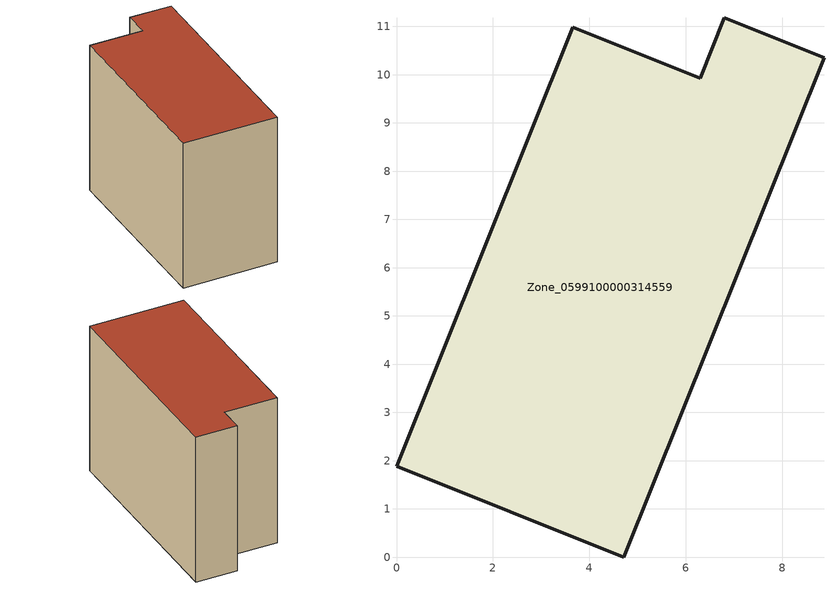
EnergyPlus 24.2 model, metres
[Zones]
Zone_0599100000314559
 floor ground (C_G): 4.71,0 0,1.89 3.65,10.99 6.3,9.93 6.79,11.18 8.86,10.35 z0.46
 wall outside (C_F): 6.79,11.18 6.3,9.93 3.65,10.99 0,1.89 4.71,0 8.86,10.35 6.79,11.18 z0.46:8.73
 roof outside (C_R): 4.71,0 8.86,10.35 6.79,11.18 6.3,9.93 3.65,10.99 0,1.89 z8.73
[BUILDING]
Pand.0599100000314559: North Axis=0; Terrain=City; Loads Convergence Tolerance Value=0.04; Temperature Convergence Tolerance Value=0.4; Solar Distribution=FullExterior; Maximum Number of Warmup Days=25; Minimum Number of Warmup Days=1
[Site:Location]
Rotterdam.The.Hague.AP_ZH_NLD Design_Conditions: Latitude=51.96; Longitude=4.45; Time Zone=1; Elevation=-4.5
[SITE:GROUNDTEMPERATURE:BUILDINGSURFACE]
18, 18, 18, 18, 18, 18, 18, 18, 18, 18, 18, 18
[MATERIAL] Thermal Absorptance=0.9; Solar Absorptance=0.7; Visible Absorptance=0.7
Name | Roughness | Thickness | Conductivity | Density | Specific Heat
G.TI.1975-1991 | MediumSmooth | 0.15 | 0.288461 | 540 | 1210
F.TI.1975-1991 | Rough | 0.3 | 0.230769 | 1920 | 840
R.TI.1975-1991 | MediumRough | 0.2 | 0.153846 | 1500 | 1000
[CONSTRUCTION]
C_G: G.TI.1975-1991
C_F: F.TI.1975-1991
C_R: R.TI.1975-1991
[ZONE]
Zone_0599100000314559: Type=1; Multiplier=1; Ceiling Height=Autocalculate; Volume=Autocalculate; Floor Area=autocalculate; Part of Total Floor Area=Yes
[ZONEINFILTRATION:DESIGNFLOWRATE]
Infil_Zone_0599100000314559: Zone or ZoneList or Space or SpaceList=Zone_0599100000314559; Schedule=AlwaysOn; Design Flow Rate Calculation Method=Flow/Area; Flow Rate per Floor Area=0.003; Constant Term Coefficient=1; Temperature Term Coefficient=0; Velocity Term Coefficient=0; Velocity Squared Term Coefficient=0
[HVACTEMPLATE:ZONE:IDEALLOADSAIRSYSTEM]
Zone_0599100000314559: Maximum Heating Supply Air Temperature=50; Minimum Cooling Supply Air Temperature=13; Maximum Heating Supply Air Humidity Ratio=0.0156; Minimum Cooling Supply Air Humidity Ratio=0.0077; Heating Limit=NoLimit; Cooling Limit=NoLimit; Dehumidification Control Type=ConstantSensibleHeatRatio; Cooling Sensible Heat Ratio=0.7; Dehumidification Setpoint=60; Humidification Control Type=None; Humidification Setpoint=30; Outdoor Air Method=None; Outdoor Air Flow Rate per Person=0.00944; Outdoor Air Flow Rate per Zone Floor Area=0; Outdoor Air Flow Rate per Zone=0; Demand Controlled Ventilation Type=None; Outdoor Air Economizer Type=NoEconomizer; Heat Recovery Type=None; Sensible Heat Recovery Effectiveness=0.7; Latent Heat Recovery Effectiveness=0.65
[ZONECONTROL:THERMOSTAT]
ThermostatControl_Zone_0599100000314559: Zone or ZoneList=Zone_0599100000314559; Control Type Schedule=DualSetpointControlType; Control 1=Thermostat_Zone_0599100000314559; Temperature Difference Between Cutout And Setpoint=0
[THERMOSTATSETPOINT:DUALSETPOINT]
Thermostat_Zone_0599100000314559: Heating Setpoint Temperature Schedule=HeatingSetpoint_Zone_0599100000314559; Cooling Setpoint Temperature Schedule=CoolingSetpoint_Zone_0599100000314559
[SCHEDULE:COMPACT]
HeatingSetpoint_Zone_0599100000314559: Through: 12/31, For: AllDays, Until: 24:00, 21
CoolingSetpoint_Zone_0599100000314559: Through: 12/31, For: AllDays, Until: 24:00, 24
DualSetpointControlType: Through: 12/31, For: AllDays, Until: 24:00, 4
AlwaysOn: Through: 12/31, For: AllDays, Until: 24:00, 1
